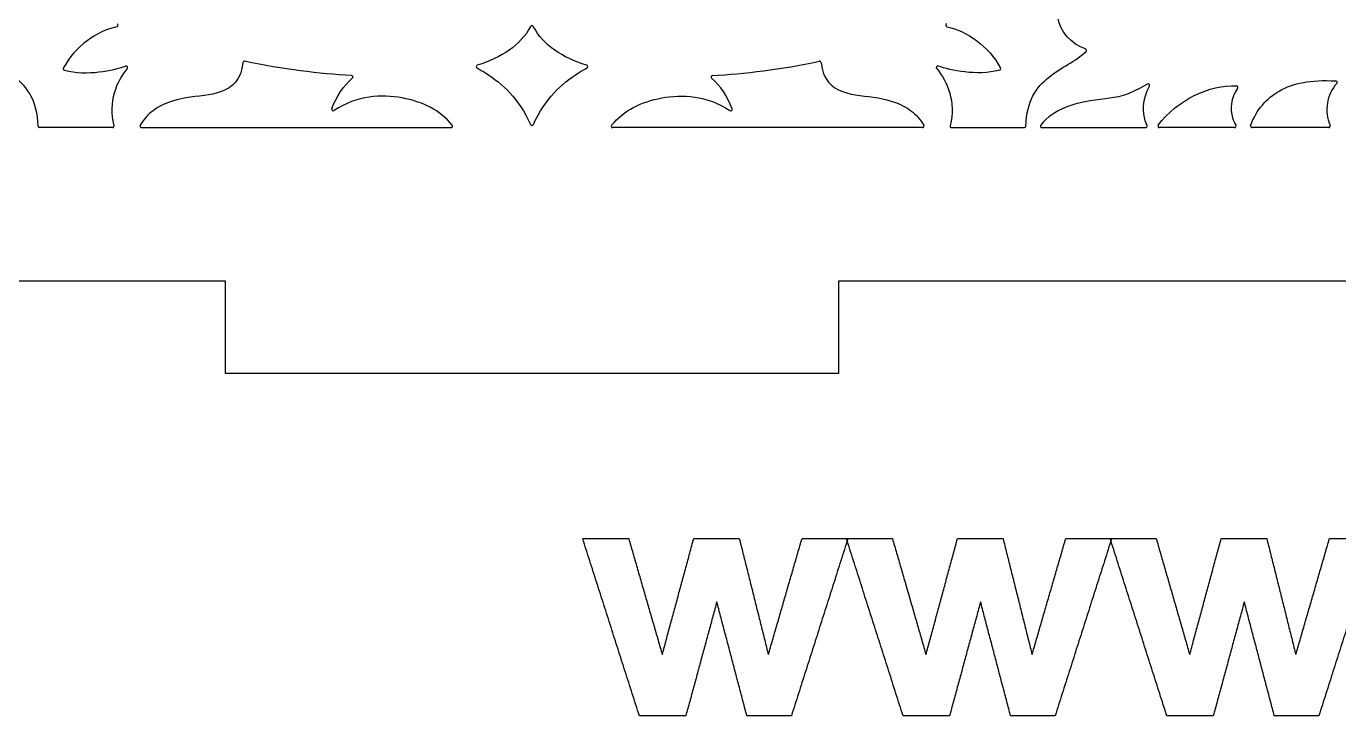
# Model space of a CAD drawing. Header units: millimetres. Extents: x -155 to 473, y -331 to 153.
# Drawn here: x -37.1 to 48.4, y 22.5 to 67.4 of the extents above; entities that cross this region are included whole.
import ezdxf

# ---------------------------------------------------------------- set-up
doc = ezdxf.new("R2010")
doc.units = ezdxf.units.MM
doc.header["$MEASUREMENT"] = 0
doc.layers.add('Layer 03', color=5, linetype='Continuous')

msp = doc.modelspace()

# ---------------------------------------------------------------- linework, layer by layer
at = {"layer": 'Layer 03'}
for p, q in [((-31.527, 60.839), (-36.272, 60.839)), ((-29.626, 60.839), (-9.454, 60.839)), ((21.251, 60.839), (1.079, 60.839)), ((23.152, 60.839), (27.897, 60.839)), ((29.039, 60.839), (35.798, 60.839)), ((41.6, 60.839), (36.707, 60.839)), ((47.729, 60.839), (42.737, 60.839)), ((-67.188, 50.839), (-24.188, 50.839)), ((-24.188, 50.839), (-24.188, 44.839)), ((15.812, 44.839), (15.812, 50.839)), ((15.812, 50.839), (58.812, 50.839)), ((-24.188, 44.839), (15.812, 44.839))]:
    msp.add_line(p, q, dxfattribs=at)
for centre, start, end in [((-31.249, 67.514), 282.57944, 69.94492), ((22.874, 67.514), 110.05508, 257.42056), ((-4.188, 67.388), 28.11043, 151.88957), ((31.859, 65.873), 313.03865, 72.63866), ((-22.929, 65.064), 78.17155, 175.14114), ((14.554, 65.064), 4.85886, 101.82845), ((-34.637, 64.674), 151.57761, 256.04765), ((-30.636, 64.751), 319.53779, 108.37666), ((-15.959, 64.131), 311.6111, 86.70752), ((-7.721, 64.814), 107.51534, 241.76401), ((-0.654, 64.814), 298.23599, 72.48466), ((7.584, 64.131), 93.29248, 228.3889), ((22.261, 64.751), 71.62334, 220.46221), ((26.262, 64.674), 283.95235, 28.42239), ((35.958, 63.589), 330.77676, 121.47881), ((41.713, 63.453), 323.3933, 86.24447), ((48.181, 63.781), 317.93987, 86.83505), ((-17.142, 62.029), 160.10757, 303.58363), ((8.767, 62.029), 236.41637, 19.89243), ((-36.272, 60.939), 181.37237, 270), ((-31.527, 60.939), 270, 14.82287), ((-29.626, 60.939), 149.92965, 270), ((-9.454, 60.939), 270, 40.05201), ((-4.188, 61.086), 204.59826, 335.40174), ((1.079, 60.939), 139.94799, 270), ((21.251, 60.939), 270, 30.07035), ((23.152, 60.939), 165.17713, 270), ((27.897, 60.939), 270, 358.62763), ((29.039, 60.939), 141.67226, 270), ((35.798, 60.939), 270, 23.39826), ((36.707, 60.939), 143.41438, 270), ((41.6, 60.939), 270, 31.41835), ((42.737, 60.939), 160.36273, 270), ((47.729, 60.939), 270, 23.18408)]:
    msp.add_arc(centre, 0.1, start, end, dxfattribs=at)
for points, degree in [([(31.889, 65.968), (30.95, 66.262), (30.234, 67.127), (30.069, 67.988)], 3), ([(-31.228, 67.417), (-32.527, 67.127), (-33.95, 66.154), (-34.725, 64.721)], 3), ([(-4.276, 67.435), (-4.949, 66.174), (-6.169, 65.408), (-7.751, 64.909)], 3), ([(-0.624, 64.909), (-2.206, 65.408), (-3.426, 66.174), (-4.099, 67.435)], 3), ([(22.853, 67.417), (24.152, 67.127), (25.575, 66.154), (26.35, 64.721)], 3), ([(-15.953, 64.231), (-18.036, 64.351), (-20.389, 64.634), (-22.909, 65.162)], 3), ([(7.578, 64.231), (9.661, 64.351), (12.014, 64.634), (14.534, 65.162)], 3), ([(-34.661, 64.577), (-33.138, 64.198), (-31.487, 64.574), (-30.667, 64.846)], 3), ([(-30.56, 64.687), (-31.259, 63.867), (-31.835, 62.497), (-31.43, 60.965)], 3), ([(22.185, 64.687), (22.884, 63.867), (23.46, 62.497), (23.055, 60.965)], 3), ([(26.286, 64.577), (24.763, 64.198), (23.112, 64.574), (22.292, 64.846)], 3), ([(-17.236, 62.063), (-16.93, 62.908), (-16.457, 63.555), (-15.893, 64.056)], 3), ([(8.861, 62.063), (8.555, 62.908), (8.082, 63.555), (7.518, 64.056)], 3), ([(35.89, 60.979), (35.549, 61.767), (35.593, 62.732), (36.046, 63.541)], 3), ([(36.627, 60.999), (37.833, 62.624), (39.974, 63.668), (41.72, 63.553)], 3), ([(48.255, 63.714), (47.604, 62.992), (47.416, 61.923), (47.821, 60.979)], 3), ([(2.809, 22.494), (0.963, 28.271), (-0.883, 34.049)], 2), ([(-0.883, 34.049), (0.616, 34.049), (2.116, 34.049)], 2), ([(2.116, 34.049), (3.209, 30.263), (4.302, 26.477)], 2), ([(4.302, 26.477), (5.329, 30.263), (6.355, 34.049)], 2), ([(6.355, 34.049), (7.839, 34.049), (9.322, 34.049)], 2), ([(9.322, 34.049), (10.269, 30.263), (11.216, 26.477)], 2), ([(11.216, 26.477), (12.312, 30.263), (13.409, 34.049)], 2), ([(16.401, 34.049), (14.559, 28.271), (12.717, 22.494)], 2), ([(13.409, 34.049), (14.905, 34.049), (16.401, 34.049)], 2), ([(19.994, 22.494), (18.148, 28.271), (16.302, 34.049)], 2), ([(16.302, 34.049), (17.802, 34.049), (19.301, 34.049)], 2), ([(19.301, 34.049), (20.394, 30.263), (21.488, 26.477)], 2), ([(21.488, 26.477), (22.514, 30.263), (23.54, 34.049)], 2), ([(23.54, 34.049), (25.024, 34.049), (26.508, 34.049)], 2), ([(26.508, 34.049), (27.454, 30.263), (28.401, 26.477)], 2), ([(28.401, 26.477), (29.498, 30.263), (30.594, 34.049)], 2), ([(33.586, 34.049), (31.744, 28.271), (29.903, 22.494)], 2), ([(30.594, 34.049), (32.09, 34.049), (33.586, 34.049)], 2), ([(37.179, 22.494), (35.333, 28.271), (33.488, 34.049)], 2), ([(33.488, 34.049), (34.987, 34.049), (36.486, 34.049)], 2), ([(36.486, 34.049), (37.579, 30.263), (38.673, 26.477)], 2), ([(38.673, 26.477), (39.699, 30.263), (40.725, 34.049)], 2), ([(40.725, 34.049), (42.209, 34.049), (43.693, 34.049)], 2), ([(43.693, 34.049), (44.64, 30.263), (45.586, 26.477)], 2), ([(45.586, 26.477), (46.683, 30.263), (47.779, 34.049)], 2), ([(50.771, 34.049), (48.93, 28.271), (47.088, 22.494)], 2), ([(47.779, 34.049), (49.275, 34.049), (50.771, 34.049)], 2), ([(7.858, 29.926), (6.849, 26.21), (5.839, 22.494)], 2), ([(9.815, 22.494), (8.836, 26.21), (7.858, 29.926)], 2), ([(25.043, 29.926), (24.034, 26.21), (23.025, 22.494)], 2), ([(27, 22.494), (26.021, 26.21), (25.043, 29.926)], 2), ([(42.228, 29.926), (41.219, 26.21), (40.21, 22.494)], 2), ([(44.185, 22.494), (43.207, 26.21), (42.228, 29.926)], 2), ([(5.839, 22.494), (4.324, 22.494), (2.809, 22.494)], 2), ([(12.717, 22.494), (11.266, 22.494), (9.815, 22.494)], 2), ([(23.025, 22.494), (21.509, 22.494), (19.994, 22.494)], 2), ([(29.903, 22.494), (28.451, 22.494), (27, 22.494)], 2), ([(40.21, 22.494), (38.694, 22.494), (37.179, 22.494)], 2), ([(47.088, 22.494), (45.636, 22.494), (44.185, 22.494)], 2)]:
    msp.add_open_spline(points, degree=degree, dxfattribs=at)
for points, knots in [([(-36.372, 60.937), (-36.412, 62.607), (-37.807, 64.431), (-39.631, 65.172), (-40.303, 65.8)], [1382.52785, 1382.52785, 1382.52785, 1382.52785, 1385.982303, 1389.790611, 1389.790611, 1389.790611, 1389.790611]), ([(-23.029, 65.073), (-23.124, 63.958), (-24.362, 62.93), (-26.759, 62.897), (-28.727, 62.248), (-29.5, 61.357), (-29.713, 60.989)], [604.632476, 604.632476, 604.632476, 604.632476, 607.006463, 609.459272, 611.912082, 613.320181, 613.320181, 613.320181, 613.320181]), ([(14.654, 65.073), (14.749, 63.958), (15.987, 62.93), (18.384, 62.897), (20.352, 62.248), (21.125, 61.357), (21.338, 60.989)], [558.726733, 558.726733, 558.726733, 558.726733, 561.10072, 563.553529, 566.006338, 567.414437, 567.414437, 567.414437, 567.414437]), ([(27.997, 60.937), (28.037, 62.607), (29.432, 64.431), (31.256, 65.172), (31.928, 65.8)], [1382.52785, 1382.52785, 1382.52785, 1382.52785, 1385.982303, 1389.790611, 1389.790611, 1389.790611, 1389.790611]), ([(-7.768, 64.726), (-7.582, 64.626), (-6.293, 63.873), (-5.053, 62.735), (-4.278, 61.044)], [278.172782, 278.172782, 278.172782, 278.172782, 278.873636, 283.054397, 283.054397, 283.054397, 283.054397]), ([(-4.097, 61.044), (-3.322, 62.735), (-2.082, 63.873), (-0.793, 64.626), (-0.607, 64.726)], [283.282692, 283.282692, 283.282692, 283.282692, 287.463453, 288.164307, 288.164307, 288.164307, 288.164307]), ([(35.906, 63.675), (34.612, 62.883), (33.17, 62.737), (30.742, 62.399), (29.382, 61.535), (28.961, 61.001)], [108.000213, 108.000213, 108.000213, 108.000213, 110.781809, 113.836338, 115.994641, 115.994641, 115.994641, 115.994641]), ([(41.794, 63.394), (41.314, 62.748), (41.287, 61.81), (41.596, 61.137), (41.685, 60.991)], [160.778021, 160.778021, 160.778021, 160.778021, 162.648646, 163.251197, 163.251197, 163.251197, 163.251197]), ([(42.642, 60.973), (43.017, 62.023), (44.477, 63.581), (46.543, 63.972), (48.187, 63.881)], [169.713031, 169.713031, 169.713031, 169.713031, 173.042035, 176.869485, 176.869485, 176.869485, 176.869485]), ([(-9.377, 61.004), (-10.198, 61.98), (-12.409, 63.078), (-15.569, 62.953), (-17.087, 61.945)], [633.929103, 633.929103, 633.929103, 633.929103, 638.33606, 642.746806, 642.746806, 642.746806, 642.746806]), ([(1.002, 61.004), (1.823, 61.98), (4.034, 63.078), (7.194, 62.953), (8.712, 61.945)], [588.023359, 588.023359, 588.023359, 588.023359, 592.430317, 596.841062, 596.841062, 596.841062, 596.841062])]:
    msp.add_open_spline(points, degree=3, knots=knots, dxfattribs=at)

doc.saveas('drawing.dxf')
